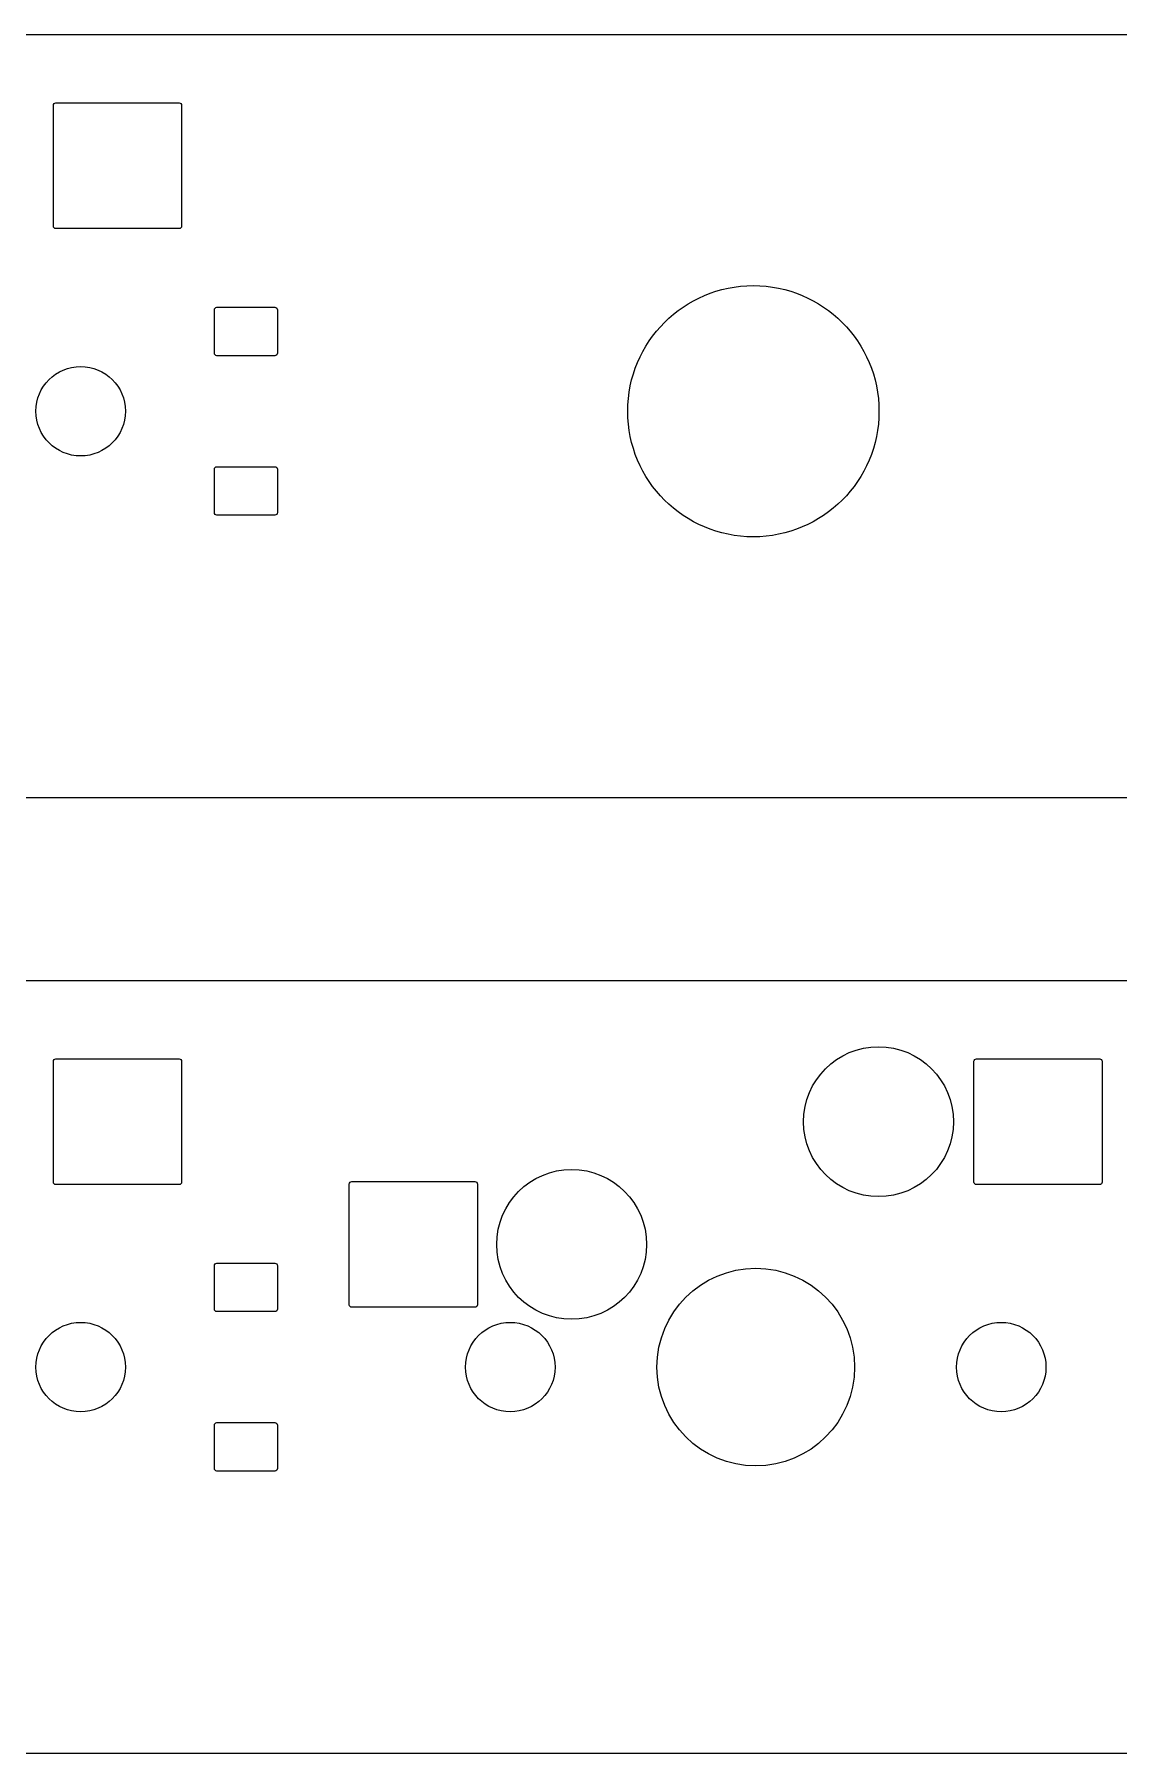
# Model space of a CAD drawing. Extents: x -27 to 356, y -111 to 35.
# Drawn here: x 4.12 to 26.56, y -27.79 to 7.8 of the extents above; entities that cross this region are included whole.
import ezdxf

# ---------------------------------------------------------------- set-up
doc = ezdxf.new("R2010")
doc.units = 0
doc.layers.add('BLACK', color=7, linetype='CONTINUOUS')

msp = doc.modelspace()

# ---------------------------------------------------------------- linework, layer by layer
at = {"layer": 'BLACK', "linetype": 'CONTINUOUS'}
for p, q in [((-8.28005, 7.8), (105.471, 7.8)), ((-8.28005, 7.8), (105.471, 7.8)), ((4.516, 6.33), (4.51988, 6.34952)), ((4.516, 3.83), (4.516, 6.33)), ((4.51988, 6.34952), (4.53094, 6.36606)), ((4.53094, 6.36606), (4.54748, 6.37712)), ((4.54748, 6.37712), (4.567, 6.381)), ((4.567, 6.381), (7.117, 6.381)), ((7.117, 6.381), (7.13652, 6.37712)), ((7.13652, 6.37712), (7.15306, 6.36606)), ((7.15306, 6.36606), (7.16412, 6.34952)), ((7.16412, 6.34952), (7.168, 6.33)), ((7.168, 6.33), (7.168, 3.83)), ((4.51988, 3.81048), (4.516, 3.83)), ((4.53094, 3.79394), (4.51988, 3.81048)), ((4.54748, 3.78288), (4.53094, 3.79394)), ((4.567, 3.779), (4.54748, 3.78288)), ((7.117, 3.779), (4.567, 3.779)), ((7.13652, 3.78288), (7.117, 3.779)), ((7.15306, 3.79394), (7.13652, 3.78288)), ((7.16412, 3.81048), (7.15306, 3.79394)), ((7.168, 3.83), (7.16412, 3.81048)), ((7.85288, 2.11952), (7.86394, 2.13606)), ((7.86394, 2.13606), (7.88048, 2.14712)), ((7.88048, 2.14712), (7.9, 2.151)), ((7.9, 2.151), (9.1, 2.151)), ((9.1, 2.151), (9.11952, 2.14712)), ((9.11952, 2.14712), (9.13606, 2.13606)), ((9.13606, 2.13606), (9.14712, 2.11952)), ((7.849, 2.1), (7.85288, 2.11952)), ((7.849, 1.2), (7.849, 2.1)), ((9.14712, 2.11952), (9.151, 2.1)), ((9.151, 2.1), (9.151, 1.2)), ((7.85288, 1.18048), (7.849, 1.2)), ((7.86394, 1.16394), (7.85288, 1.18048)), ((7.88048, 1.15288), (7.86394, 1.16394)), ((7.9, 1.149), (7.88048, 1.15288)), ((9.1, 1.149), (7.9, 1.149)), ((9.11952, 1.15288), (9.1, 1.149)), ((9.13606, 1.16394), (9.11952, 1.15288)), ((9.14712, 1.18048), (9.13606, 1.16394)), ((9.151, 1.2), (9.14712, 1.18048)), ((7.849, -1.2), (7.85288, -1.18048)), ((7.849, -2.1), (7.849, -1.2)), ((7.85288, -1.18048), (7.86394, -1.16394)), ((7.86394, -1.16394), (7.88048, -1.15288)), ((7.88048, -1.15288), (7.9, -1.149)), ((7.9, -1.149), (9.1, -1.149)), ((9.1, -1.149), (9.11952, -1.15288)), ((9.11952, -1.15288), (9.13606, -1.16394)), ((9.13606, -1.16394), (9.14712, -1.18048)), ((9.14712, -1.18048), (9.151, -1.2)), ((9.151, -1.2), (9.151, -2.1)), ((7.85288, -2.11952), (7.849, -2.1)), ((7.86394, -2.13606), (7.85288, -2.11952)), ((9.14712, -2.11952), (9.13606, -2.13606)), ((9.151, -2.1), (9.14712, -2.11952)), ((7.88048, -2.14712), (7.86394, -2.13606)), ((7.9, -2.151), (7.88048, -2.14712)), ((9.1, -2.151), (7.9, -2.151)), ((9.11952, -2.14712), (9.1, -2.151)), ((9.13606, -2.13606), (9.11952, -2.14712)), ((349.875, -8), (-21.025, -8)), ((349.875, -8), (-21.025, -8)), ((-21.025, -11.785), (241.191, -11.785)), ((-21.025, -11.785), (241.191, -11.785)), ((4.516, -13.455), (4.51988, -13.4355)), ((4.516, -15.955), (4.516, -13.455)), ((4.51988, -13.4355), (4.53094, -13.4189)), ((4.53094, -13.4189), (4.54748, -13.4079)), ((4.54748, -13.4079), (4.567, -13.404)), ((4.567, -13.404), (7.117, -13.404)), ((7.117, -13.404), (7.13652, -13.4079)), ((7.13652, -13.4079), (7.15306, -13.4189)), ((7.15306, -13.4189), (7.16412, -13.4355)), ((7.16412, -13.4355), (7.168, -13.455)), ((7.168, -13.455), (7.168, -15.955)), ((23.566, -13.455), (23.5699, -13.4355)), ((23.566, -15.955), (23.566, -13.455)), ((23.5699, -13.4355), (23.5809, -13.4189)), ((23.5809, -13.4189), (23.5975, -13.4079)), ((23.5975, -13.4079), (23.617, -13.404)), ((23.617, -13.404), (26.167, -13.404)), ((26.167, -13.404), (26.1865, -13.4079)), ((26.1865, -13.4079), (26.2031, -13.4189)), ((26.2031, -13.4189), (26.2141, -13.4355)), ((26.2141, -13.4355), (26.218, -13.455)), ((26.218, -13.455), (26.218, -15.955)), ((4.51988, -15.9745), (4.516, -15.955)), ((4.53094, -15.9911), (4.51988, -15.9745)), ((4.54748, -16.0021), (4.53094, -15.9911)), ((4.567, -16.006), (4.54748, -16.0021)), ((7.117, -16.006), (4.567, -16.006)), ((7.13652, -16.0021), (7.117, -16.006)), ((7.15306, -15.9911), (7.13652, -16.0021)), ((7.16412, -15.9745), (7.15306, -15.9911)), ((7.168, -15.955), (7.16412, -15.9745)), ((10.639, -15.995), (10.6429, -15.9755)), ((10.639, -18.495), (10.639, -15.995)), ((10.6429, -15.9755), (10.6539, -15.9589)), ((10.6539, -15.9589), (10.6705, -15.9479)), ((10.6705, -15.9479), (10.69, -15.944)), ((10.69, -15.944), (13.24, -15.944)), ((13.24, -15.944), (13.2595, -15.9479)), ((13.2595, -15.9479), (13.2761, -15.9589)), ((13.2761, -15.9589), (13.2871, -15.9755)), ((13.2871, -15.9755), (13.291, -15.995)), ((13.291, -15.995), (13.291, -18.495)), ((23.5699, -15.9745), (23.566, -15.955)), ((23.5809, -15.9911), (23.5699, -15.9745)), ((23.5975, -16.0021), (23.5809, -15.9911)), ((23.617, -16.006), (23.5975, -16.0021)), ((26.167, -16.006), (23.617, -16.006)), ((26.1865, -16.0021), (26.167, -16.006)), ((26.2031, -15.9911), (26.1865, -16.0021)), ((26.2141, -15.9745), (26.2031, -15.9911)), ((26.218, -15.955), (26.2141, -15.9745)), ((7.849, -17.685), (7.85288, -17.6655)), ((7.849, -18.585), (7.849, -17.685)), ((7.85288, -17.6655), (7.86394, -17.6489)), ((7.86394, -17.6489), (7.88048, -17.6379)), ((7.88048, -17.6379), (7.9, -17.634)), ((7.9, -17.634), (9.1, -17.634)), ((9.1, -17.634), (9.11952, -17.6379)), ((9.11952, -17.6379), (9.13606, -17.6489)), ((9.13606, -17.6489), (9.14712, -17.6655)), ((9.14712, -17.6655), (9.151, -17.685)), ((9.151, -17.685), (9.151, -18.585)), ((10.6429, -18.5145), (10.639, -18.495)), ((13.291, -18.495), (13.2871, -18.5145)), ((7.85288, -18.6045), (7.849, -18.585)), ((7.86394, -18.6211), (7.85288, -18.6045)), ((7.88048, -18.6321), (7.86394, -18.6211)), ((7.9, -18.636), (7.88048, -18.6321)), ((9.1, -18.636), (7.9, -18.636)), ((9.11952, -18.6321), (9.1, -18.636)), ((9.13606, -18.6211), (9.11952, -18.6321)), ((9.14712, -18.6045), (9.13606, -18.6211)), ((9.151, -18.585), (9.14712, -18.6045)), ((10.6539, -18.5311), (10.6429, -18.5145)), ((10.6705, -18.5421), (10.6539, -18.5311)), ((10.69, -18.546), (10.6705, -18.5421)), ((13.24, -18.546), (10.69, -18.546)), ((13.2595, -18.5421), (13.24, -18.546)), ((13.2761, -18.5311), (13.2595, -18.5421)), ((13.2871, -18.5145), (13.2761, -18.5311)), ((7.849, -20.985), (7.85288, -20.9655)), ((7.849, -21.885), (7.849, -20.985)), ((7.85288, -20.9655), (7.86394, -20.9489)), ((7.86394, -20.9489), (7.88048, -20.9379)), ((7.88048, -20.9379), (7.9, -20.934)), ((7.9, -20.934), (9.1, -20.934)), ((9.1, -20.934), (9.11952, -20.9379)), ((9.11952, -20.9379), (9.13606, -20.9489)), ((9.13606, -20.9489), (9.14712, -20.9655)), ((9.14712, -20.9655), (9.151, -20.985)), ((9.151, -20.985), (9.151, -21.885)), ((7.85288, -21.9045), (7.849, -21.885)), ((7.86394, -21.9211), (7.85288, -21.9045)), ((7.88048, -21.9321), (7.86394, -21.9211)), ((7.9, -21.936), (7.88048, -21.9321)), ((9.1, -21.936), (7.9, -21.936)), ((9.11952, -21.9321), (9.1, -21.936)), ((9.13606, -21.9211), (9.11952, -21.9321)), ((9.14712, -21.9045), (9.13606, -21.9211)), ((9.151, -21.885), (9.14712, -21.9045)), ((239.028, -27.785), (-21.025, -27.785)), ((239.028, -27.785), (-21.025, -27.785))]:
    msp.add_line(p, q, dxfattribs=at)
at = {"layer": 'BLACK'}
for centre, radius in [((19, 0), 2.6), ((5.08, 0), 0.926), ((21.59, -14.705), 1.551), ((15.24, -17.245), 1.551), ((19.05, -19.785), 2.0449), ((5.08, -19.785), 0.926), ((13.97, -19.785), 0.926), ((24.13, -19.785), 0.926)]:
    msp.add_circle(centre, radius, dxfattribs=at)

doc.saveas('drawing.dxf')
